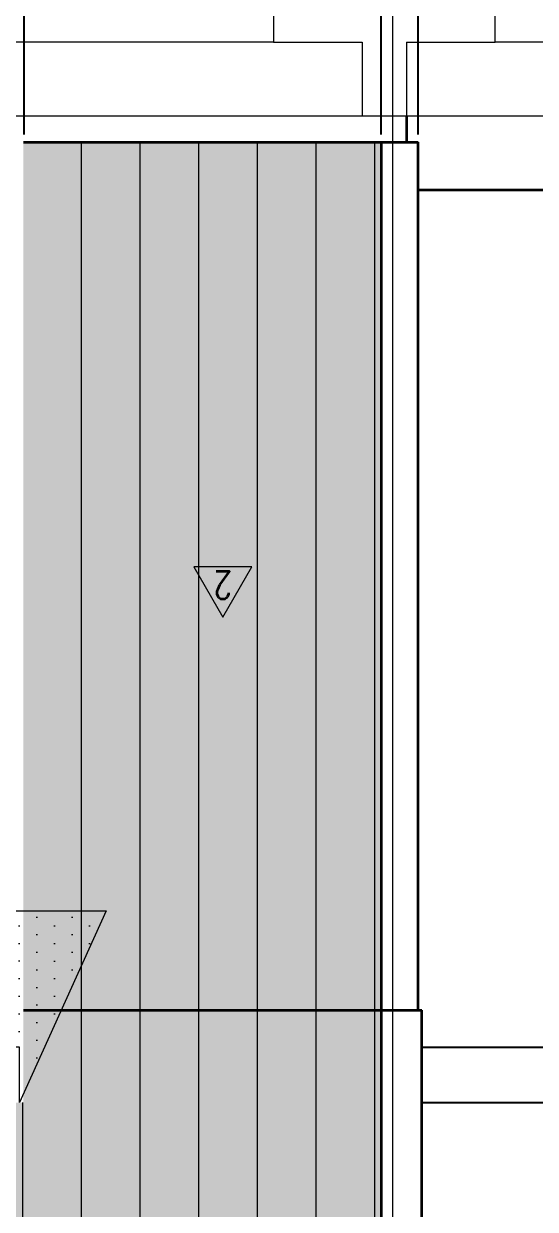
# Model space of a CAD drawing. Header units: metres. Extents: x -2 to 612, y -64 to 156.
# Drawn here: x 472.192 to 473.576, y -27.723 to -24.514 of the extents above; entities that cross this region are included whole.
import ezdxf

# ---------------------------------------------------------------- set-up
doc = ezdxf.new("R2010")
doc.units = ezdxf.units.M
doc.header["$LTSCALE"] = 5
doc.header["$MEASUREMENT"] = 0
doc.layers.get('0').update_dxf_attribs({"color": 30})
doc.layers.get('DEFPOINTS').update_dxf_attribs({"color": 210})
doc.layers.add('_AUX', color=210, linetype='Continuous', lineweight=18, plot=False)
for name, color, linetype, lineweight in [('A-ANNO-DIMS', 3, 'Continuous', 18), ('A-ANNO-SYMB', 3, 'Continuous', 18), ('A-ANNO-TEXT', 3, 'Continuous', 18), ('A-ELEV-IDEN', 3, 'Continuous', 18), ('A-ELEV-MBE1', 7, 'Continuous', 35), ('A-ELEV-MBE2', 4, 'Continuous', 25), ('A-ELEV-PATT', 8, 'Continuous', 18)]:
    doc.layers.add(name, color=color, linetype=linetype, lineweight=lineweight)
doc.styles.add('E-ROMANS', font='romans.shx', dxfattribs={"width": 0.8})
doc.dimstyles.new('E-0050_ARW_12', dxfattribs={"dimscale": 0.001, "dimtxt": 60, "dimasz": 60, "dimexe": 30, "dimexo": 20, "dimgap": 30, "dimtad": 0, "dimzin": 0, "dimdsep": 46, "dimtxsty": 'E-ROMANS', "dimblk": 'OPEN90', "dimcen": 30, "dimclrd": 256, "dimclre": 256, "dimclrt": 256, "dimadec": 0, "dimazin": 0, "dimtfac": 1, "dimtmove": 1, "dimatfit": 3, "dimldrblk": 'OPEN90', "dimfxl": 1, "dimtfill": 1, "dimtolj": 1, "dimtzin": 0, "dimlwd": -1, "dimarcsym": 0})

# ---------------------------------------------------------------- blocks, each defined once
blk = doc.blocks.new('_Open90')
at = {"color": 0, "linetype": 'ByBlock', "lineweight": -2}
for p, q in [((0, 0), (-1, 0)), ((-0.5, 0.5), (0, 0)), ((0, 0), (-0.5, -0.5))]:
    blk.add_line(p, q, dxfattribs=at)
blk = doc.blocks.new('*D760')
at = {"layer": 'A-ANNO-DIMS', "lineweight": -2, "transparency": 16777216}
for p, q in [((471.3425247921978, -24.81431952013581), (471.3425247921978, -23.89462123762759)), ((472.1925213691707, -24.81431952013578), (472.1925213691707, -23.89462123762759))]:
    blk.add_line(p, q, dxfattribs=at)
at = {"layer": 'A-ANNO-DIMS', "transparency": 16777216}
for p, q in [((471.4025247921978, -23.92462123762759), (471.6643802235413, -23.92462123762759)), ((472.1325213691707, -23.92462123762759), (471.8706659378271, -23.92462123762759))]:
    blk.add_line(p, q, dxfattribs=at)
at = {"layer": 'DEFPOINTS', "color": 0, "transparency": 16777216}
for p in [(472.1925213691707, -23.92462123762759), (471.3425247921978, -24.83431952013581), (472.1925213691707, -24.83431952013578)]:
    blk.add_point(p, dxfattribs=at)
at = {"layer": 'A-ANNO-DIMS', "transparency": 16777216, "xscale": 0.06, "yscale": 0.06, "zscale": 0.06, "rotation": 180}
blk.add_blockref('_Open90', (471.3425247921978, -23.92462123762759), dxfattribs=at)
at = {"layer": 'A-ANNO-DIMS', "transparency": 16777216, "xscale": 0.06, "yscale": 0.06, "zscale": 0.06}
blk.add_blockref('_Open90', (472.1925213691707, -23.92462123762759), dxfattribs=at)
at = {"layer": 'A-ANNO-DIMS', "transparency": 16777216, "insert": (471.7675230806842, -23.92462123762759), "char_height": 0.06, "attachment_point": 5, "style": 'E-ROMANS', "bg_fill": 3, "box_fill_scale": 1.25, "bg_fill_color": 256, "bg_fill_true_color": 13158600, "bg_fill_transparency": 0}
blk.add_mtext('\\A1;0.85', dxfattribs=at)
blk = doc.blocks.new('*D761')
at = {"layer": 'A-ANNO-DIMS', "lineweight": -2, "transparency": 16777216}
for p, q in [((472.1925213691707, -24.81431952013578), (472.1925213691707, -23.89462123762759)), ((473.1585213691706, -24.81431974684235), (473.1585213691706, -23.89462123762759))]:
    blk.add_line(p, q, dxfattribs=at)
at = {"layer": 'A-ANNO-DIMS', "transparency": 16777216}
for p, q in [((472.2525213691707, -23.92462123762759), (472.5723785120277, -23.92462123762759)), ((473.0985213691706, -23.92462123762759), (472.7786642263135, -23.92462123762759))]:
    blk.add_line(p, q, dxfattribs=at)
at = {"layer": 'DEFPOINTS', "color": 0, "transparency": 16777216}
for p in [(473.1585213691706, -23.92462123762759), (472.1925213691707, -24.83431952013578), (473.1585213691706, -24.83431974684235)]:
    blk.add_point(p, dxfattribs=at)
at = {"layer": 'A-ANNO-DIMS', "transparency": 16777216, "xscale": 0.06, "yscale": 0.06, "zscale": 0.06, "rotation": 180}
blk.add_blockref('_Open90', (472.1925213691707, -23.92462123762759), dxfattribs=at)
at = {"layer": 'A-ANNO-DIMS', "transparency": 16777216, "xscale": 0.06, "yscale": 0.06, "zscale": 0.06}
blk.add_blockref('_Open90', (473.1585213691706, -23.92462123762759), dxfattribs=at)
at = {"layer": 'A-ANNO-DIMS', "transparency": 16777216, "insert": (472.6755213691706, -23.92462123762759), "char_height": 0.06, "attachment_point": 5, "style": 'E-ROMANS', "bg_fill": 3, "box_fill_scale": 1.25, "bg_fill_color": 256, "bg_fill_true_color": 13158600, "bg_fill_transparency": 0}
blk.add_mtext('\\A1;0.97', dxfattribs=at)
blk = doc.blocks.new('*D762')
at = {"layer": 'A-ANNO-DIMS', "transparency": 16777216}
for p, q in [((473.2085213691705, -23.92462123762759), (473.2400213691705, -23.81962123762759)), ((473.2400213691705, -23.81962123762759), (473.3000213691705, -23.81962123762759)), ((473.0985213691706, -23.92462123762759), (473.0385213691706, -23.92462123762759)), ((473.1585213691706, -23.92462123762759), (473.2585213691705, -23.92462123762759)), ((473.1585213691706, -23.92462123762759), (473.2585213691705, -23.92462123762759)), ((473.3185213691705, -23.92462123762759), (473.3785213691705, -23.92462123762759))]:
    blk.add_line(p, q, dxfattribs=at)
at = {"layer": 'A-ANNO-DIMS', "lineweight": -2, "transparency": 16777216}
for p, q in [((473.1585213691706, -24.81431974684235), (473.1585213691706, -23.89462123762759)), ((473.2585213691705, -24.81431975406573), (473.2585213691705, -23.89462123762759))]:
    blk.add_line(p, q, dxfattribs=at)
at = {"layer": 'DEFPOINTS', "color": 0, "transparency": 16777216}
for p in [(473.2585213691705, -23.92462123762759), (473.1585213691706, -24.83431974684235), (473.2585213691705, -24.83431975406573)]:
    blk.add_point(p, dxfattribs=at)
at = {"layer": 'A-ANNO-DIMS', "transparency": 16777216, "xscale": 0.06, "yscale": 0.06, "zscale": 0.06}
blk.add_blockref('_Open90', (473.1585213691706, -23.92462123762759), dxfattribs=at)
at = {"layer": 'A-ANNO-DIMS', "transparency": 16777216, "xscale": 0.06, "yscale": 0.06, "zscale": 0.06, "rotation": 180}
blk.add_blockref('_Open90', (473.2585213691705, -23.92462123762759), dxfattribs=at)
at = {"layer": 'A-ANNO-DIMS', "transparency": 16777216, "insert": (473.4031642263133, -23.81962123762759), "char_height": 0.06, "attachment_point": 5, "style": 'E-ROMANS', "bg_fill": 3, "box_fill_scale": 1.25, "bg_fill_color": 256, "bg_fill_true_color": 13158600, "bg_fill_transparency": 0}
blk.add_mtext('\\A1;0.10', dxfattribs=at)
blk = doc.blocks.new('*D1330')
at = {"layer": 'A-ANNO-DIMS', "lineweight": -2, "transparency": 16777216}
for p, q in [((473.2585213691705, -24.81431975406573), (473.2585213691705, -23.89462123762759)), ((476.2264966366122, -24.81431952013579), (476.2264966366122, -23.89462123762759))]:
    blk.add_line(p, q, dxfattribs=at)
at = {"layer": 'A-ANNO-DIMS', "transparency": 16777216}
for p, q in [((473.3185213691705, -23.92462123762759), (474.6393661457485, -23.92462123762759)), ((476.1664966366122, -23.92462123762759), (474.8456518600342, -23.92462123762759))]:
    blk.add_line(p, q, dxfattribs=at)
at = {"layer": 'DEFPOINTS', "color": 0, "transparency": 16777216}
for p in [(476.2264966366122, -23.92462123762759), (473.2585213691705, -24.83431975406573), (476.2264966366122, -24.83431952013579)]:
    blk.add_point(p, dxfattribs=at)
at = {"layer": 'A-ANNO-DIMS', "transparency": 16777216, "xscale": 0.06, "yscale": 0.06, "zscale": 0.06, "rotation": 180}
blk.add_blockref('_Open90', (473.2585213691705, -23.92462123762759), dxfattribs=at)
at = {"layer": 'A-ANNO-DIMS', "transparency": 16777216, "xscale": 0.06, "yscale": 0.06, "zscale": 0.06}
blk.add_blockref('_Open90', (476.2264966366122, -23.92462123762759), dxfattribs=at)
at = {"layer": 'A-ANNO-DIMS', "transparency": 16777216, "insert": (474.7425090028913, -23.92462123762759), "char_height": 0.06, "attachment_point": 5, "style": 'E-ROMANS', "bg_fill": 3, "box_fill_scale": 1.25, "bg_fill_color": 256, "bg_fill_true_color": 13158600, "bg_fill_transparency": 0}
blk.add_mtext('\\A1;2.97', dxfattribs=at)

msp = doc.modelspace()

# ---------------------------------------------------------------- hatches: boundary and pattern name
at = {"layer": 'A-ELEV-PATT'}
h = msp.add_hatch(color=256, dxfattribs=at)
h.paths.add_polyline_path([(472.1905220561716, -26.99431957195058), (472.1905220561716, -27.18431952013634), (473.1585213691706, -27.18431952013634), (473.1585213691706, -24.8343197467413), (472.1905220561716, -24.83431967584076), (472.1905220561716, -25.98431952013634)])
h.paths.add_polyline_path([(472.1905220561716, -29.5743195201362), (473.1585213691706, -29.57431952013631), (473.1585213691706, -27.18431952013634), (472.1905220561716, -27.18431952013634)])
h.paths.add_polyline_path([(472.1905220561716, -30.51646577605167), (473.1585213691706, -30.94967806616161), (473.1585213691706, -29.57431952013633), (472.1905220561716, -29.57431952013621)])
h.paths.add_polyline_path([(471.3405254791987, -30.13606368407581), (472.1905220561716, -30.51646577605167), (472.1905220561716, -29.5743195201362), (471.3405254791987, -29.57431952013609)])
h.paths.add_polyline_path([(471.3405254791987, -30.13606368407581), (471.3405254791987, -29.5743195201361), (470.2800024075909, -29.57431952013596), (470.2800024075909, -29.66144389623491)])
h.paths.add_polyline_path([(470.2800024075909, -29.57431952013596), (471.3405254791987, -29.57431952013609), (471.3405254791987, -27.43431959137052), (470.2800024075909, -27.43431959137052)])
h.paths.add_polyline_path([(471.3405254791987, -28.37431952013634), (472.1905220561716, -28.37431952013632), (472.1905220561716, -27.43431959137052), (471.3405254791987, -27.43431959137052)])
h.paths.add_polyline_path([(470.1525259087548, -29.57431952013594), (470.2050024075907, -29.57431952013594), (470.2050024075909, -27.43431959137052), (470.1525259087548, -27.43431959137052)])
h = msp.add_hatch(dxfattribs=at)
h.set_pattern_fill('DOTS', color=256, scale=0.03, angle=90, style=0)
h.set_pattern_definition([(270, (12.59811157600757, -1.4210854715202e-14), (0.04762499999999999, -0.02381250000000001), [0, -0.04762499999999999])])
h.paths.add_polyline_path([(470.2841406467758, -27.28431957195055), (470.3502927591758, -26.91518549691901), (472.4148122805823, -26.91518549691901), (472.1805220561714, -27.43431959137054), (472.1805220561714, -27.28431957195046)])

# ---------------------------------------------------------------- linework, layer by layer
at = {"layer": '_AUX'}
msp.add_lwpolyline([(470.2841406467758, -27.28431957195055), (470.3502927591758, -26.91518549691901), (472.4148122805823, -26.91518549691901), (472.1805220561714, -27.43431959137054), (472.1805220561714, -27.28431957195046)], close=True, dxfattribs=at)
at = {"layer": 'A-ANNO-SYMB'}
for p, q in [((473.1899944584088, -31.84623659466304), (473.1899944584093, -23.64501208831143)), ((477.8751348362712, -24.76431957195051), (455.54141832712, -24.76431957195054))]:
    msp.add_line(p, q, dxfattribs=at)
at = {"layer": 'A-ANNO-TEXT'}
msp.add_lwpolyline([(472.7302049732186, -26.1201801141555), (472.8086429970162, -25.98431886961758), (472.6517646959578, -25.9843201706551)], close=True, dxfattribs=at)
at = {"layer": 'A-ELEV-IDEN'}
for p, q in [((473.1075066752728, -24.5643193393945), (473.1075066752728, -24.76431933939416)), ((473.2275066752727, -24.5643193393945), (473.2275066752727, -24.76431933939416))]:
    msp.add_line(p, q, dxfattribs=at)
msp.add_lwpolyline([(473.2275066752727, -24.56431957195089), (473.4675066752727, -24.56431933939452), (473.4675066752727, -24.0143193393945), (472.8675066752728, -24.0143193393945), (472.8675066752728, -24.56431933939452), (473.1075066752728, -24.56431933939452)], dxfattribs=at)
at = {"layer": 'A-ELEV-MBE1'}
for p, q in [((473.1585213691706, -24.83431997320035), (473.1585213691706, -27.18431974659538)), ((473.2585213691705, -27.18431974659539), (473.2585213691705, -24.83431974659486)), ((476.204497720857, -24.96431957195155), (473.2585213691705, -24.96431957195155)), ((472.1905220561716, -27.18431952013634), (473.2685213691705, -27.18431952013634)), ((473.1585213691706, -27.18431974659538), (473.1585213691706, -30.95415340291335)), ((473.2685213691705, -29.57431974659538), (473.2685213691705, -27.18431951998988))]:
    msp.add_line(p, q, dxfattribs=at)
msp.add_lwpolyline([(473.2275066752727, -24.7643193393945), (473.2275066752723, -24.83431928757945)], dxfattribs=at)
at = {"layer": 'A-ELEV-MBE2'}
for p, q in [((473.2685213691705, -27.28431957195153), (476.2385228905094, -27.28431957195153)), ((473.2685213691705, -27.43431957195153), (476.2385228905094, -27.43431957195152))]:
    msp.add_line(p, q, dxfattribs=at)

# ---------------------------------------------------------------- texts
at = {"layer": 'A-ANNO-TEXT', "insert": (472.7302038464873, -26.03442947926747), "char_height": 0.07499999999999998, "attachment_point": 5, "rotation": 180.00047517061847, "style": 'E-ROMANS'}
msp.add_mtext('\\pi-0.45,l0.45,t0.45;2', dxfattribs=at)

# ---------------------------------------------------------------- next in the draw order: dimensions: what is measured, and where the dimension line sits
at = {"layer": 'A-ANNO-DIMS'}
dim = msp.add_linear_dim(base=(472.1925213691707, -23.92462123762759), p1=(471.3425247921978, -24.83431952013581), p2=(472.1925213691707, -24.83431952013578), dimstyle='E-0050_ARW_12', dxfattribs=at)
dim.commit()
dim.dimension.update_dxf_attribs({"geometry": '*D760', "text_midpoint": (471.7675230806842, -23.92462123762759)})

# ---------------------------------------------------------------- next in the draw order: dimensions: what is measured, and where the dimension line sits
dim = msp.add_linear_dim(base=(473.1585213691706, -23.92462123762759), p1=(472.1925213691707, -24.83431952013578), p2=(473.1585213691706, -24.83431974684235), dimstyle='E-0050_ARW_12', dxfattribs=at)
dim.commit()
dim.dimension.update_dxf_attribs({"geometry": '*D761', "text_midpoint": (472.6755213691706, -23.92462123762759)})

# ---------------------------------------------------------------- next in the draw order: linework, layer by layer
at = {"layer": 'A-ELEV-IDEN'}
msp.add_line((472.8675066752728, -24.56431933939452), (470.3404989643418, -24.56431933939452), dxfattribs=at)

# ---------------------------------------------------------------- next in the draw order: dimensions: what is measured, and where the dimension line sits
at = {"layer": 'A-ANNO-DIMS'}
dim = msp.add_linear_dim(base=(473.2585213691705, -23.92462123762759), p1=(473.1585213691706, -24.83431974684235), p2=(473.2585213691705, -24.83431975406573), dimstyle='E-0050_ARW_12', dxfattribs=at)
dim.commit()
dim.dimension.update_dxf_attribs({"geometry": '*D762', "text_midpoint": (473.3300213691705, -23.81962123762759)})

# ---------------------------------------------------------------- next in the draw order: hatches: boundary and pattern name
at = {"layer": 'A-ELEV-PATT'}
h = msp.add_hatch(dxfattribs=at)
h.set_pattern_fill('LINE', color=256, scale=0.05, angle=270, style=0)
h.set_pattern_definition([(90, (12.60811157600756, 0), (-0.15875, 4.860316984116058e-17), [])])
h.paths.add_polyline_path([(472.1905220561716, -26.99431957195058), (472.1905220561716, -27.18431952013634), (473.1585213691706, -27.18431952013634), (473.1585213691706, -24.8343197467413), (472.1905220561716, -24.83431967584076), (472.1905220561716, -25.98431952013634)])
h.paths.add_polyline_path([(472.1905220561716, -29.5743195201362), (473.1585213691706, -29.57431952013631), (473.1585213691706, -27.18431952013634), (472.1905220561716, -27.18431952013634)])
h.paths.add_polyline_path([(472.1905220561716, -30.51646577605167), (473.1585213691706, -30.94967806616161), (473.1585213691706, -29.57431952013633), (472.1905220561716, -29.57431952013621)])
h.paths.add_polyline_path([(471.3405254791987, -30.13606368407581), (472.1905220561716, -30.51646577605167), (472.1905220561716, -29.5743195201362), (471.3405254791987, -29.57431952013609)])
h.paths.add_polyline_path([(471.3405254791987, -30.13606368407581), (471.3405254791987, -29.5743195201361), (470.2800024075909, -29.57431952013596), (470.2800024075909, -29.66144389623491)])
h.paths.add_polyline_path([(470.2800024075909, -29.57431952013596), (471.3405254791987, -29.57431952013609), (471.3405254791987, -27.43431959137052), (470.2800024075909, -27.43431959137052)])
h.paths.add_polyline_path([(471.3405254791987, -28.37431952013634), (472.1905220561716, -28.37431952013632), (472.1905220561716, -27.43431959137052), (471.3405254791987, -27.43431959137052)])
h.paths.add_polyline_path([(470.1525259087548, -29.57431952013594), (470.2050024075907, -29.57431952013594), (470.2050024075909, -27.43431959137052), (470.1525259087548, -27.43431959137052)])

# ---------------------------------------------------------------- next in the draw order: dimensions: what is measured, and where the dimension line sits
at = {"layer": 'A-ANNO-DIMS'}
dim = msp.add_linear_dim(base=(476.2264966366122, -23.92462123762759), p1=(473.2585213691705, -24.83431975406573), p2=(476.2264966366122, -24.83431952013579), dimstyle='E-0050_ARW_12', dxfattribs=at)
dim.commit()
dim.dimension.update_dxf_attribs({"geometry": '*D1330', "text_midpoint": (474.7425090028913, -23.92462123762759)})

# ---------------------------------------------------------------- next in the draw order: linework, layer by layer
at = {"layer": 'A-ELEV-IDEN'}
msp.add_line((475.9645246316184, -24.56431933939452), (473.4675066752727, -24.56431933939452), dxfattribs=at)
at = {"layer": 'A-ELEV-MBE1'}
msp.add_line((472.1905220561716, -24.83431967584076), (473.2585213691705, -24.83431975406575), dxfattribs=at)

doc.saveas('drawing.dxf')
